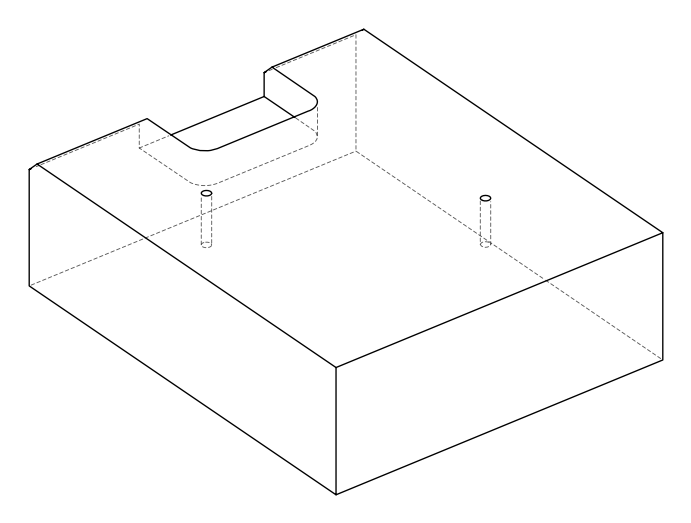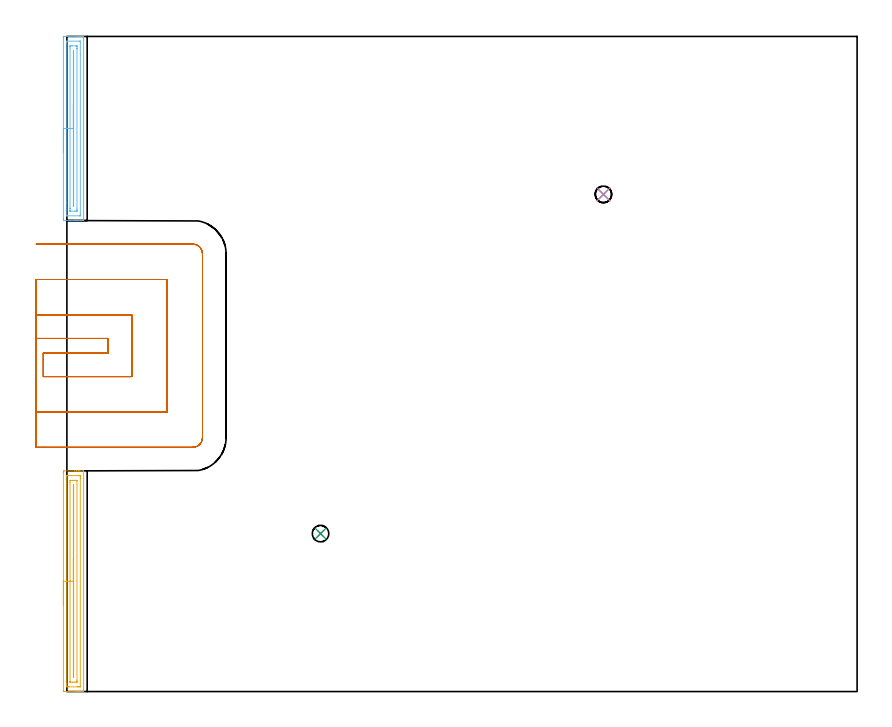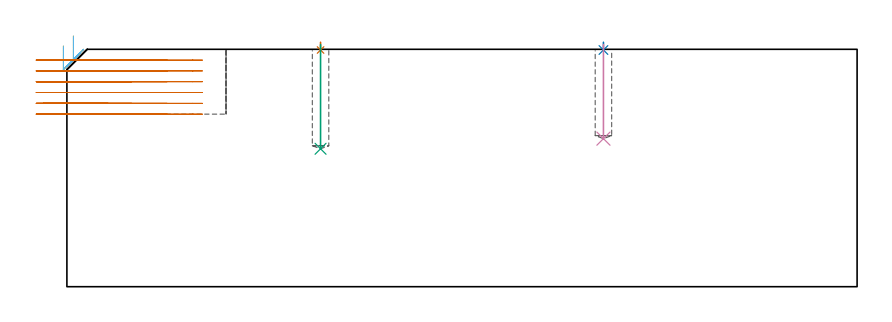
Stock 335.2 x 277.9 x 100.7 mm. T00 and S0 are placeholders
(PLAN: 7 operations, 3 tool changes, 16 min)
(1 SPOT_DRILL | STEP1POCKET | NXT0321_9005460120000 | 0.03 min | 1 mm3)
(2 SPOT_DRILL_1 | STEP1POCKET_1 | NXT0321_9005460120000 | 0.03 min | 0 mm3)
(3 DRILL_BLIND_HOLE_INTO_CENTER | STEP1POCKET | NXT0301_041 | 0.18 min | 1581 mm3)
(4 DRILL_BLIND_HOLE_INTO_CENTER_1 | STEP1POCKET_1 | NXT0301_041 | 0.16 min | 1416 mm3)
(5 AREA_MILL | FG_CHAMFER_SURFACE | UGT0205_001 | 3.15 min | 3656 mm3)
(6 AREA_MILL_1 | FG_CHAMFER_SURFACE_1 | UGT0205_001 | 2.65 min | 3081 mm3)
(7 MILL_SLOT | SLOT_PARTIAL_RECTANGULAR | UGT0201_136 | Follow Part, ap 5, ae 75% | 9.77 min | 194434 mm3)
(TOOL NXT0321_9005460120000 | NC Spot Drill, 142deg, 12mm, Carbide, Uncoated | D12 PA142 FL30 Z2)
(TOOL NXT0301_041 | Carbide Drill 7mm [860.1-0700-035A1-MM 2214] | D7 PA140 FL53 Z2)
(TOOL UGT0205_001 | Chamfer Mill 20 x 3 x 45 deg. | D20 FL50 Z2)
(TOOL UGT0201_136 | Carbide End Mill 20.0 | D20 FL30 Z4)
(OP 1 SPOT_DRILL)
G17 G21 G94 G90
T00 M6
G54
G17 G0 G90 X107.6 Y67. S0 M3
G43 Z110.7 H0
G94 G81 G98 Z100.399 F250. R103.7
G80
M5
M2
(OP 2 SPOT_DRILL_1)
G17 G21 G94 G90
T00 M6
G54
G17 G0 G90 X227.6 Y210.9 S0 M3
G43 Z110.7 H0
G94 G81 G98 Z100.399 F250. R103.7
G80
M5
M2
(OP 3 DRILL_BLIND_HOLE_INTO_CENTER)
G17 G21 G94 G90
T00 M6
G54
G17 G0 G90 X107.6 Y67. S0 M3
G43 Z110.7 H1
G94 G81 G98 Z58.5 F250. R102.7
G80
M5
M2
(OP 4 DRILL_BLIND_HOLE_INTO_CENTER_1)
G17 G21 G94 G90
T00 M6
G54
G17 G0 G90 X227.6 Y210.9 S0 M3
G43 Z110.7 H1
G94 G81 G98 Z62.8 F250. R102.7
G80
M5
M2
(OP 5 AREA_MILL)
G17 G21 G94 G90
T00 M6
G54
G17 G0 G90 X-1.5 Y36.8 S1061 M3
G43 Z110.7 H0
Z102.1
G94 G1 Y36.838 Z101.228 F250.
Y36.952 Z100.363
Y37.141 Z99.512
Y37.403 Z98.68
Y37.737 Z97.874
Y38.14 Z97.1
Y38.609 Z96.364
Y39.14 Z95.672
Y39.729 Z95.029
Y40.372 Z94.44
Y41.064 Z93.908
Y41.8 Z93.44
Y42.574 Z93.037
Y43.38 Z92.703
Y44.212 Z92.441
Y45.064 Z92.252
Y45.928 Z92.138
Y46.8 Z92.1
X-1.499 Y93.04 Z92.101
X-1.496 Y93.404
X-1.492 Y93.59 Z92.105
X-1.138 Y93.6 Z92.459
X3.238 Z96.831
X3.885 Z97.482
X4.113 Z97.709
X4.76 Z98.357
X4.988 Z98.584
X5.443 Z99.042
X6.912 Z100.51
X7.008 Y93.598 Z100.6
X7.097 Y93.59 Z100.689
X7.1 Y93.484 Z100.7
Y0.116
X7.097 Y0.01 Z100.689
X7.008 Y0.002 Z100.6
X6.912 Y0. Z100.51
X6.282 Z99.881
X5.443 Z99.042
X4.988 Z98.584
X4.76 Z98.357
X4.113 Z97.709
X3.885 Z97.482
X3.238 Z96.831
X-1.061 Z92.535
X-1.138 Y0.001 Z92.459
X-1.492 Y0.01 Z92.105
X-1.496 Y0.196 Z92.102
X-1.499 Y0.56 Z92.101
X-1.5 Y46.8 Z92.1
X-0.086 Z93.514
X-0.085 Y91.439 Z93.515
X-0.084 Y91.527 Z93.516
X-0.082 Y91.57 Z93.518
X-0.08 Y91.585 Z93.52
X-0.054 Y91.59 Z93.546
X0.281 Y91.598 Z93.881
X0.612 Y91.599 Z94.212
X1.154 Y91.6 Z94.754
X4.654 Z98.254
X4.988 Y91.599 Z98.588
X5.533 Y91.596 Z99.133
X5.638 Y91.59 Z99.238
X5.679 Y91.57 Z99.279
X5.682 Y91.445 Z99.282
X5.684 Y91.261 Z99.284
X5.686 Y90.552 Z99.286
Y90.372
X5.685 Y2.161 Z99.285
X5.684 Y2.073 Z99.284
X5.681 Y2.03 Z99.281
X5.68 Y2.015 Z99.28
X5.654 Y2.01 Z99.254
X5.319 Y2.002 Z98.919
X4.988 Y2.001 Z98.588
X4.446 Y2. Z98.046
X0.946 Z94.546
X0.612 Y2.001 Z94.212
X0.067 Y2.004 Z93.667
X-0.038 Y2.01 Z93.562
X-0.079 Y2.03 Z93.521
X-0.082 Y2.156 Z93.518
X-0.084 Y2.339 Z93.516
X-0.086 Y3.048 Z93.514
Y3.228
Y46.8
X1.328 Z94.928
X1.329 Y88.755 Z94.929
X1.333 Y89.483 Z94.933
X1.335 Y89.562 Z94.935
X1.339 Y89.591 Z94.939
X1.376 Y89.596 Z94.976
X1.487 Y89.598 Z95.087
X2.247 Y89.6 Z95.847
X3.122 Z96.722
X3.998 Z97.598
X4.113 Y89.598 Z97.713
X4.228 Y89.593 Z97.828
X4.257 Y89.59 Z97.857
X4.265 Y89.576 Z97.865
X4.268 Y89.536 Z97.868
X4.27 Y89.483 Z97.87
X4.271 Y89.322 Z97.871
Y4.845
X4.266 Y4.117 Z97.866
X4.265 Y4.038 Z97.865
X4.26 Y4.009 Z97.86
X4.224 Y4.004 Z97.824
X4.113 Y4.002 Z97.713
X3.353 Y4. Z96.953
X2.478 Z96.078
X1.602 Z95.202
X1.487 Y4.002 Z95.087
X1.372 Y4.007 Z94.972
X1.343 Y4.01 Z94.943
X1.335 Y4.024 Z94.935
X1.332 Y4.064 Z94.932
X1.33 Y4.117 Z94.93
X1.329 Y4.278 Z94.929
X1.328 Y46.8 Z94.928
X2.743 Z96.343
Y87.376
X2.746 Y87.493 Z96.346
X2.75 Y87.569 Z96.35
X2.754 Y87.592 Z96.354
X2.759 Y87.594 Z96.359
X2.8 Y87.596 Z96.4
X2.841 Y87.594 Z96.441
X2.846 Y87.592 Z96.446
X2.85 Y87.569 Z96.45
X2.854 Y87.493 Z96.454
X2.857 Y87.376 Z96.457
Y87.318
Y6.224
X2.854 Y6.107 Z96.454
X2.85 Y6.031 Z96.45
X2.846 Y6.008 Z96.446
X2.841 Y6.006 Z96.441
X2.8 Y6.004 Z96.4
X2.759 Y6.006 Z96.359
X2.754 Y6.008 Z96.354
X2.75 Y6.031 Z96.35
X2.746 Y6.107 Z96.346
X2.743 Y6.224 Z96.343
Y6.282
Y46.8
Y47.672 Z96.381
Y48.537 Z96.495
Y49.388 Z96.683
Y50.22 Z96.946
Y51.026 Z97.28
Y51.8 Z97.682
Y52.536 Z98.151
Y53.228 Z98.682
Y53.871 Z99.272
Y54.46 Z99.915
Y54.992 Z100.607
Y55.46 Z101.343
Y55.863 Z102.116
Y56.197 Z102.922
Y56.459 Z103.754
Y56.648 Z104.606
Y56.762 Z105.471
Y56.8 Z106.343
G0 Z110.7
M5
M2
(OP 6 AREA_MILL_1)
G17 G21 G94 G90
T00 M6
G54
G17 G0 G90 X-1.5 Y228.85 S1061 M3
G43 Z110.7 H0
Z102.1
G94 G1 Y228.888 Z101.228 F250.
Y229.002 Z100.364
Y229.191 Z99.512
Y229.453 Z98.68
Y229.787 Z97.874
Y230.19 Z97.1
Y230.658 Z96.364
Y231.19 Z95.672
Y231.779 Z95.029
Y232.422 Z94.44
Y233.114 Z93.908
Y233.85 Z93.44
Y234.624 Z93.037
Y235.43 Z92.703
Y236.262 Z92.441
Y237.114 Z92.252
Y237.978 Z92.138
Y238.85 Z92.1
Y277.278
X-1.498 Y277.645 Z92.101
X-1.493 Y277.89 Z92.105
X-1.138 Y277.9 Z92.46
X4.113 Z97.707
X4.644 Z98.241
X4.988 Z98.584
X5.519 Z99.115
X5.863 Z99.458
X6.55 Z100.15
X6.815 Z100.415
X6.959 Y277.898 Z100.551
X7.098 Y277.89 Z100.689
X7.1 Y277.724 Z100.7
Y199.975
X7.097 Y199.81 Z100.688
X6.959 Y199.802 Z100.552
X6.816 Y199.8 Z100.415
X6.55 Z100.15
X5.863 Z99.458
X4.644 Z98.241
X4.113 Z97.707
X3.503 Z97.098
X-1.138 Y199.801 Z92.46
X-1.493 Y199.81 Z92.105
X-1.498 Y200.055 Z92.101
X-1.5 Y200.422 Z92.1
Y200.792
Y238.85
X-0.086 Z93.514
Y275.309
X-0.085 Y275.49 Z93.515
X-0.081 Y275.846 Z93.519
X-0.079 Y275.882 Z93.521
X-0.029 Y275.89 Z93.571
X0.077 Y275.896 Z93.677
X0.212 Y275.9 Z93.812
X5.462 Y275.899 Z99.062
X5.629 Y275.894 Z99.229
X5.66 Y275.89 Z99.26
X5.679 Y275.88 Z99.279
X5.681 Y275.844 Z99.281
X5.685 Y275.672 Z99.285
X5.686 Y270.309 Z99.286
Y202.391
X5.685 Y202.21 Z99.285
X5.681 Y201.854 Z99.281
X5.679 Y201.818 Z99.279
X5.629 Y201.81 Z99.229
X5.522 Y201.804 Z99.122
X5.388 Y201.801 Z98.988
X0.138 Z93.738
X-0.029 Y201.806 Z93.571
X-0.06 Y201.81 Z93.54
X-0.079 Y201.82 Z93.521
X-0.081 Y201.856 Z93.519
X-0.085 Y202.028 Z93.515
X-0.086 Y207.414 Z93.514
Y238.85
X1.328 Z94.928
Y272.972
X1.33 Y273.703 Z94.93
X1.333 Y273.861 Z94.933
X1.335 Y273.882 Z94.935
X1.345 Y273.89 Z94.945
X1.391 Y273.894 Z94.991
X1.487 Y273.897 Z95.087
X2.17 Y273.9 Z95.77
X3.92 Z97.52
X4.113 Y273.899 Z97.713
X4.177 Y273.898 Z97.777
X4.228 Y273.894 Z97.828
X4.258 Y273.891 Z97.858
X4.265 Y273.863 Z97.865
X4.268 Y273.703 Z97.868
X4.27 Y273.542 Z97.87
X4.271 Y272.809 Z97.871
X4.272 Y272.647 Z97.872
X4.271 Y204.729 Z97.871
X4.269 Y203.997 Z97.869
X4.267 Y203.839 Z97.867
X4.265 Y203.818 Z97.865
X4.255 Y203.81 Z97.855
X4.209 Y203.806 Z97.809
X4.113 Y203.803 Z97.713
X3.43 Y203.8 Z97.03
X1.68 Z95.28
X1.487 Y203.801 Z95.087
X1.423 Y203.802 Z95.023
X1.372 Y203.806 Z94.972
X1.342 Y203.809 Z94.942
X1.335 Y203.837 Z94.935
X1.332 Y203.997 Z94.932
X1.33 Y204.158 Z94.93
X1.329 Y204.891 Z94.929
X1.328 Y205.053 Z94.928
Y238.85
X2.743 Z96.343
Y271.586
X2.746 Y271.703 Z96.346
X2.754 Y271.89 Z96.354
X2.8 Y271.892 Z96.4
X2.846 Y271.89 Z96.446
X2.854 Y271.703 Z96.454
X2.857 Y271.586 Z96.457
Y271.527
Y206.114
X2.854 Y205.997 Z96.454
X2.846 Y205.81 Z96.446
X2.8 Y205.808 Z96.4
X2.754 Y205.81 Z96.354
X2.746 Y205.997 Z96.346
X2.743 Y206.114 Z96.343
Y206.173
Y238.85
Y239.722 Z96.381
Y240.586 Z96.495
Y241.438 Z96.683
Y242.27 Z96.946
Y243.076 Z97.28
Y243.85 Z97.682
Y244.586 Z98.151
Y245.278 Z98.682
Y245.921 Z99.272
Y246.51 Z99.915
Y247.042 Z100.607
Y247.51 Z101.343
Y247.913 Z102.116
Y248.247 Z102.922
Y248.509 Z103.754
Y248.698 Z104.606
Y248.812 Z105.471
Y248.85 Z106.343
G0 Z110.7
M5
M2
(OP 7 MILL_SLOT)
G17 G21 G94 G90
T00 M6
G54
G17 G0 G90 X-13. Y149.8 S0 M3
G43 Z110.7 H0
Z96.117
G94 G1 X-10. F250.
X17.5 F500.
Y143.6
X-10.
Y133.6
X27.5
Y159.8
X-10.
X-13. F250.
Y118.6
X-10.
X42.5 F500.
Y174.8
X-10.
X-13. F250.
Y103.6
X-10.
X53.4 F500.
G3 X57.5 Y107.7 R4.1
G1 Y185.7
G3 X53.4 Y189.8 R4.1
G1 X-10.
X-13. F250.
G0 Y149.8 Z91.533
G1 X-10.
X17.5 F500.
Y143.6
X-10.
Y133.6
X27.5
Y159.8
X-10.
X-13. F250.
Y118.6
X-10.
X42.5 F500.
Y174.8
X-10.
X-13. F250.
Y103.6
X-10.
X53.4 F500.
G3 X57.5 Y107.7 R4.1
G1 Y185.7
G3 X53.4 Y189.8 R4.1
G1 X-10.
X-13. F250.
G0 Y149.8 Z86.95
G1 X-10.
X17.5 F500.
Y143.6
X-10.
Y133.6
X27.5
Y159.8
X-10.
X-13. F250.
Y118.6
X-10.
X42.5 F500.
Y174.8
X-10.
X-13. F250.
Y103.6
X-10.
X53.4 F500.
G3 X57.5 Y107.7 R4.1
G1 Y185.7
G3 X53.4 Y189.8 R4.1
G1 X-10.
X-13. F250.
G0 Y149.8 Z82.367
G1 X-10.
X17.5 F500.
Y143.6
X-10.
Y133.6
X27.5
Y159.8
X-10.
X-13. F250.
Y118.6
X-10.
X42.5 F500.
Y174.8
X-10.
X-13. F250.
Y103.6
X-10.
X53.4 F500.
G3 X57.5 Y107.7 R4.1
G1 Y185.7
G3 X53.4 Y189.8 R4.1
G1 X-10.
X-13. F250.
G0 Y149.8 Z77.783
G1 X-10.
X17.5 F500.
Y143.6
X-10.
Y133.6
X27.5
Y159.8
X-10.
X-13. F250.
Y118.6
X-10.
X42.5 F500.
Y174.8
X-10.
X-13. F250.
Y103.6
X-10.
X53.4 F500.
G3 X57.5 Y107.7 R4.1
G1 Y185.7
G3 X53.4 Y189.8 R4.1
G1 X-10.
X-13. F250.
G0 Y149.8 Z73.2
G1 X-10.
X17.5 F500.
Y143.6
X-10.
Y133.6
X27.5
Y159.8
X-10.
X-13. F250.
Y118.6
X-10.
X42.5 F500.
Y174.8
X-10.
X-13. F250.
Y103.6
X-10.
X53.4 F500.
G3 X57.5 Y107.7 R4.1
G1 Y185.7
G3 X53.4 Y189.8 R4.1
G1 X-10.
X-13. F250.
G0 Z110.7
M5
M2
